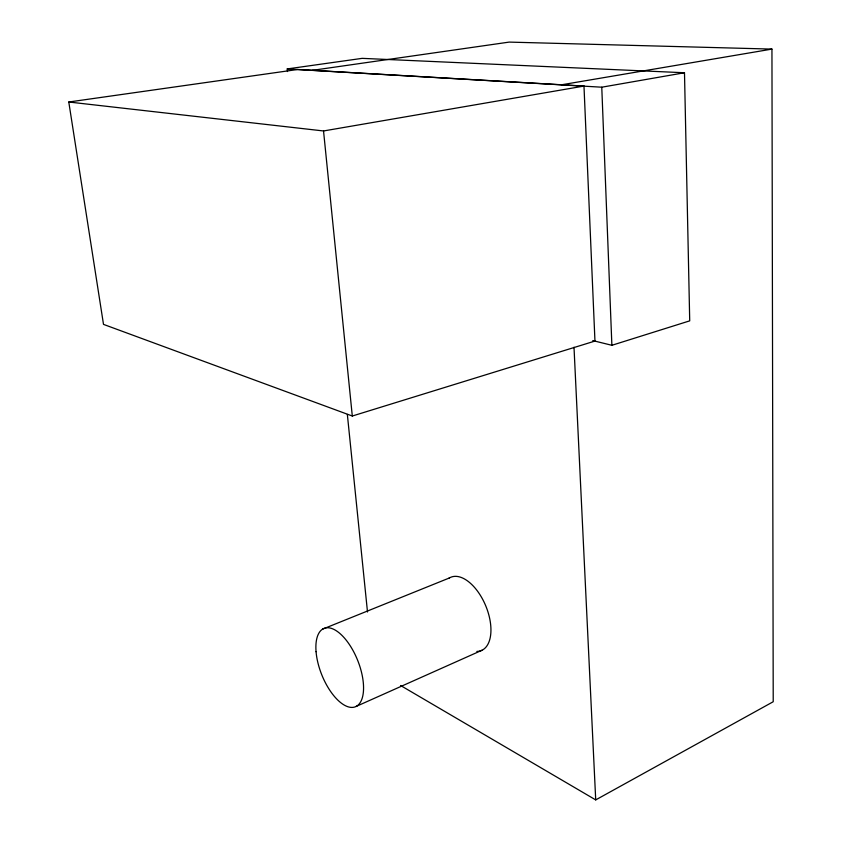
<?xml version="1.0" encoding="UTF-8"?>
<svg xmlns="http://www.w3.org/2000/svg" width="842" height="842" viewBox="0 0 842 842"><rect width="100%" height="100%" fill="white"/><g stroke="black" fill="none" stroke-linecap="round" stroke-linejoin="round"><path stroke-width="1.26" d="M400.603 685.514L595.715 799.9L773.219 701.733L771.946 49.099L509.178 42.1L312.235 70.36M356.082 706.47L482.013 650.245M322.591 629.142L449.428 577.959M592.779 340.589L611.881 345.294L689.714 320.855L684.493 72.749L362.186 58.351L287.227 68.928L287.501 71.538M352.303 416.022L594.957 341.063L583.98 86.073L297.742 69.476L68.781 102.008L103.503 324.38L352.303 416.022L323.538 130.963L68.781 102.008M287.227 68.928L601.767 87.2L684.493 72.749M323.538 130.963L583.98 86.073M561.425 84.81L771.946 49.099M347.346 414.432L367.501 611.987M574.002 347.23L595.715 799.9M601.767 87.2L611.881 345.294M448.754 578.391A39.7 21.197 67.4 0 1 486.455 607.619A39.7 21.197 67.4 0 1 476.846 651.424M316.066 651.687A42.205 19.345 68.2 0 0 354.156 707.164A42.205 19.345 68.2 0 0 348.967 643.909A42.205 19.345 68.2 0 0 316.066 651.687"/></g></svg>
